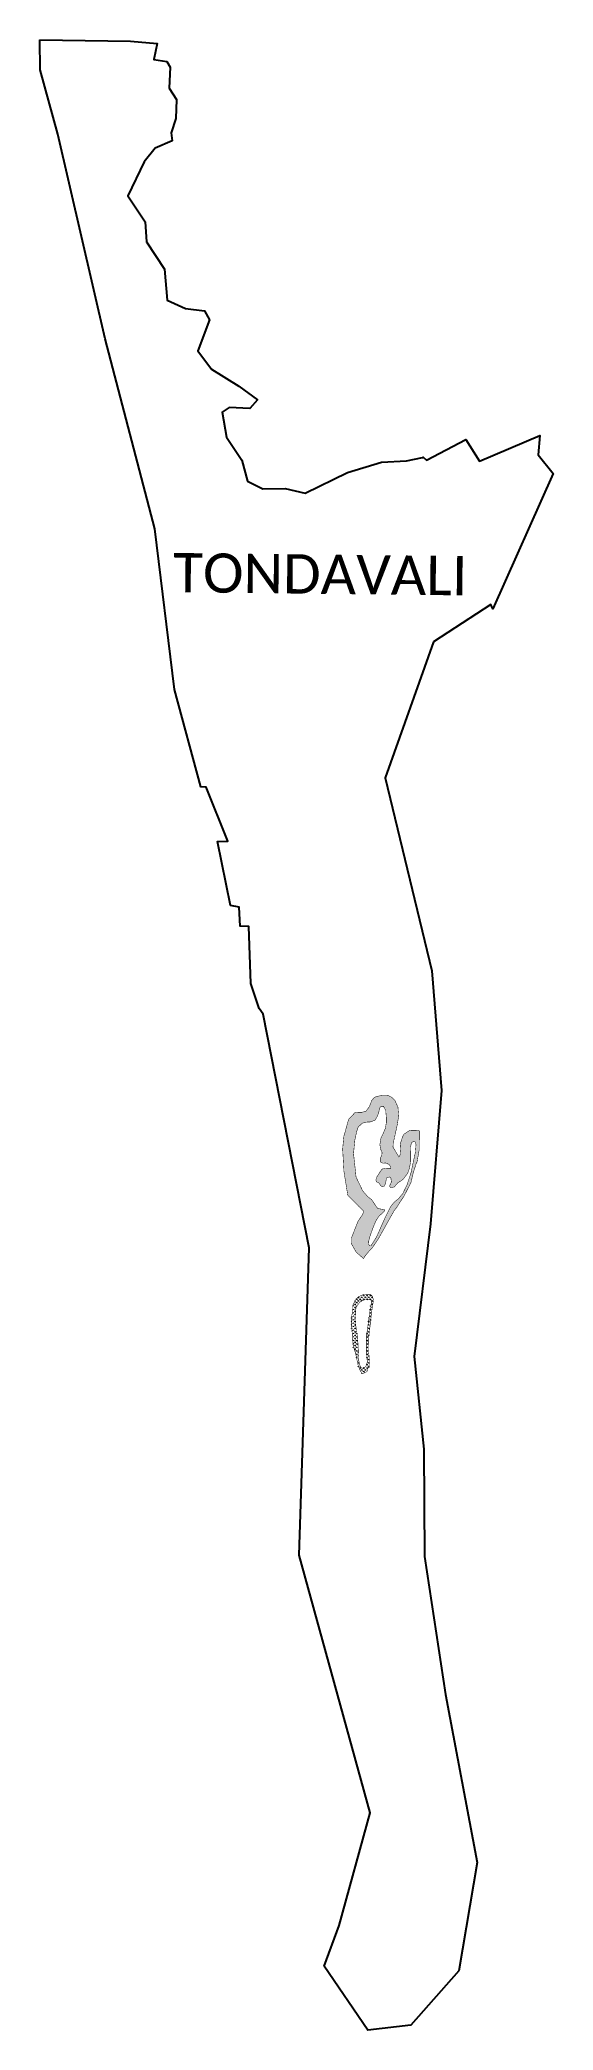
# Model space of a CAD drawing. Header units: metres. Extents: x 333981 to 336087, y 1779321 to 1787486.
import ezdxf

# ---------------------------------------------------------------- set-up
doc = ezdxf.new("R2010")
doc.units = ezdxf.units.M
doc.layers.add('MANGROOVES BUFFER ZONE', color=120, linetype='Continuous')
doc.layers.add('VILLAGE NAME', color=250, linetype='Continuous')
pattern_1 = [(90, (0, 0), (-7.07106781, 7.07106781), [1.875, -12.26713563]), (45, (0, 0), (-7.07106781, 7.07106781), [1.875, -8.125]), (135, (0, 0), (-7.07106781, -7.07106781), [1.875, -8.125])]

msp = doc.modelspace()

# ---------------------------------------------------------------- hatches: boundary and pattern name
at = {"layer": 'MANGROOVES BUFFER ZONE'}
h = msp.add_hatch(dxfattribs=at)
h.set_pattern_fill('GRASS', color=256, scale=10)
h.set_pattern_definition(pattern_1)
h.paths.add_polyline_path([(335450.6, 1783107.3), (335439.1, 1783133.7), (335425.5, 1783147.9), (335407.6, 1783156.4), (335384.7, 1783156.6), (335355.4, 1783148.5), (335343.6, 1783136.1), (335333.8, 1783110.8), (335319.9, 1783090.9), (335301.1, 1783086), (335276.1, 1783087), (335248.2, 1783057.7), (335228.5, 1782987.2), (335223.7, 1782935.2), (335229, 1782843.6), (335244.8, 1782746.3), (335288.9, 1782701.3), (335310.9, 1782680.5), (335304.8, 1782666), (335287.2, 1782640.2), (335275, 1782609.7), (335260.1, 1782571.9), (335260.5, 1782545.9), (335278.9, 1782513.2), (335309.2, 1782486.5), (335315.6, 1782496.6), (335331.9, 1782516.7), (335344.2, 1782528.8), (335352.4, 1782540.8), (335368.8, 1782565), (335389.3, 1782601.3), (335413.9, 1782645.6), (335434.5, 1782681.9), (335446.7, 1782697.9), (335459.1, 1782718.1), (335475.4, 1782742.2), (335487.8, 1782766.4), (335504.2, 1782798.7), (335512.6, 1782835.1), (335525.1, 1782875.4), (335529.2, 1782883.5), (335537.7, 1782932), (335538.3, 1783010.2), (335523.7, 1783012.7), (335499.8, 1783012.8), (335475.6, 1782996.9), (335469.2, 1782985.2), (335459.8, 1782955.7), (335462.4, 1782916.9), (335454.4, 1782903.7), (335442.4, 1782923.8), (335430.1, 1782943.9), (335431.5, 1782960.5), (335447.9, 1783035.2), (335453.6, 1783071.4)])
h.paths.add_polyline_path([(335403.1, 1783062), (335403.1, 1783046.2), (335399.6, 1783022.5), (335389.5, 1782998.8), (335381.2, 1782981.8), (335376.4, 1782954.4), (335379, 1782936.4), (335385.6, 1782921.1), (335383.8, 1782908.8), (335379.9, 1782900.9), (335379.4, 1782882.5), (335388.6, 1782877.7), (335400.5, 1782878.5), (335413.6, 1782872.8), (335421.5, 1782862.3), (335420.7, 1782855.8), (335415, 1782854.9), (335397.4, 1782855.8), (335385.6, 1782853.6), (335375.5, 1782839.5), (335364.1, 1782821.6), (335359.7, 1782808), (335364.1, 1782800.5), (335375.5, 1782794.8), (335377.7, 1782786.5), (335386, 1782781.2), (335395.2, 1782783.9), (335400.5, 1782797), (335402.2, 1782809.7), (335405.3, 1782818.9), (335415.8, 1782821.1), (335421.5, 1782817.6), (335423.7, 1782800.5), (335415.8, 1782783.4), (335422, 1782777.3), (335435.6, 1782780.4), (335441.7, 1782787.8), (335450, 1782797), (335461, 1782804), (335472.8, 1782812.8), (335490.8, 1782836.9), (335497.4, 1782855.8), (335502.7, 1782884.2), (335502.7, 1782914.5), (335502.2, 1782943.9), (335506.2, 1782962.7), (335515.4, 1782966.2), (335520.7, 1782964.9), (335524.6, 1782953.5), (335522.4, 1782924.1), (335504, 1782838.1), (335488.2, 1782789.9), (335470.6, 1782753.5), (335451.3, 1782730.5), (335435.5, 1782718.2), (335420.6, 1782699.8), (335397.8, 1782654.2), (335362.7, 1782574.9), (335339.9, 1782538.9), (335334.6, 1782538.9), (335329.8, 1782545.5), (335330.7, 1782557.8), (335334.6, 1782574.4), (335348.7, 1782613.9), (335359.6, 1782640.2), (335371.5, 1782659), (335394.7, 1782680.3), (335395.2, 1782686.8), (335386.8, 1782688.6), (335376.3, 1782690.3), (335366.7, 1782693), (335360.1, 1782702.2), (335351.3, 1782715.3), (335343.4, 1782727.6), (335327.2, 1782739.9), (335306.1, 1782764), (335278.9, 1782820.7), (335268.4, 1782917.1), (335273.7, 1782972.1), (335281.2, 1783007.1), (335287.7, 1783026), (335303.5, 1783041.3), (335319.8, 1783046.1), (335337.3, 1783047), (335356.6, 1783054), (335364.1, 1783066.3), (335371.1, 1783083.4), (335375.9, 1783104.4), (335381.2, 1783111), (335391.2, 1783111), (335400.5, 1783093.5)], flags=16)
h = msp.add_hatch(dxfattribs=at)
h.set_pattern_fill('GRASS', color=256, scale=10)
h.set_pattern_definition(pattern_1)
h.paths.add_polyline_path([(335346.6, 1782330.4), (335338.6, 1782338.5), (335326.4, 1782338.6), (335310.2, 1782338.8), (335298.1, 1782334.8), (335281.8, 1782322.8), (335273.6, 1782310.7), (335265.4, 1782294.6), (335265.2, 1782274.3), (335260.9, 1782250.1), (335260.6, 1782209.6), (335264.3, 1782161), (335268, 1782124.5), (335275.9, 1782100.2), (335279.8, 1782084), (335287.6, 1782047.5), (335295.5, 1782027.1), (335303.5, 1782014.9), (335307.6, 1782014.9), (335323.8, 1782022.9), (335328, 1782039), (335332.1, 1782039), (335332.3, 1782063.3), (335332.4, 1782083.5), (335328.6, 1782111.9), (335329, 1782156.4), (335333.3, 1782184.7), (335337.6, 1782221.1), (335342, 1782261.6), (335346.3, 1782293.9), (335350.5, 1782314.1)])
h.paths.add_polyline_path([(335315.4, 1782318.5), (335330, 1782319), (335340.7, 1782315.9), (335341.5, 1782303.9), (335336.6, 1782278.2), (335322.5, 1782175.8), (335322.5, 1782091.6), (335324.7, 1782061.9), (335318.9, 1782043.8), (335307.8, 1782036.2), (335299.9, 1782038), (335294.5, 1782047.8), (335288.8, 1782071.7), (335288.8, 1782094.3), (335285.7, 1782155.8), (335274.6, 1782233.9), (335275.9, 1782271.6), (335280.4, 1782291.1), (335297.7, 1782311)], flags=16)

# ---------------------------------------------------------------- linework, layer by layer
at = {"color": 3}
msp.add_lwpolyline([(333981.4, 1787485.7), (334353.8, 1787480.5), (334462.6, 1787470.5), (334448.9, 1787404.7), (334501.9, 1787396.4), (334516.3, 1787373.5), (334512.5, 1787287.3), (334542.5, 1787241.3), (334539.5, 1787163.2), (334520.2, 1787104.1), (334523.9, 1787071.9), (334455.1, 1787041.6), (334409, 1786985.4), (334342.7, 1786846.2), (334413.3, 1786739.1), (334418.7, 1786657.6), (334493.1, 1786545.2), (334503.9, 1786417.4), (334579.7, 1786384), (334657.3, 1786374.4), (334677.6, 1786336.9), (334629.1, 1786209.8), (334685.6, 1786134.9), (334798.2, 1786064.6), (334874, 1786008.9), (334842.9, 1785973.5), (334758.3, 1785977.9), (334729.2, 1785958.3), (334747, 1785855.7), (334810.8, 1785761.5), (334833.8, 1785675.8), (334895.9, 1785643.7), (334988.6, 1785644.7), (335070.5, 1785625.5), (335243.3, 1785711), (335383.4, 1785753.1), (335486, 1785758.1), (335551.6, 1785772.9), (335553.8, 1785773.4), (335567.1, 1785761.1), (335728.6, 1785846), (335785.8, 1785757.4), (336033, 1785863), (336026, 1785783.6), (336087.5, 1785706.7), (335840.3, 1785152), (335831.6, 1785169.1), (335596.8, 1785016.6), (335398.4, 1784458.4), (335590.1, 1783666.3), (335628.8, 1783176), (335584.6, 1782628.5), (335516.8, 1782084.4), (335557, 1781704.4), (335559.1, 1781264.8), (335646.1, 1780698.1), (335776.1, 1780009.4), (335700, 1779564.2), (335504.1, 1779342.4), (335327.2, 1779321.3), (335147.3, 1779583.9), (335209.5, 1779751.1), (335336.9, 1780212.5), (335045.4, 1781270.1), (335086, 1782531), (334897.1, 1783489.6), (334880.6, 1783512.9), (334847.3, 1783615.1), (334839, 1783848.1), (334802.7, 1783849.4), (334799, 1783927.5), (334763.6, 1783934.9), (334710.7, 1784196.7), (334752.5, 1784198.7), (334664.1, 1784420.4), (334642.1, 1784421.9), (334534.3, 1784820.3), (334453.4, 1785479.8), (334249.4, 1786259.8), (334056, 1787098.4), (333982.7, 1787362.8), (333981.4, 1787485.7)], dxfattribs=at)
at = {"layer": 'MANGROOVES BUFFER ZONE', "const_width": 2}
for points in [[(335450.6, 1783107.3), (335439.1, 1783133.7), (335425.5, 1783147.9), (335407.6, 1783156.4), (335384.7, 1783156.6), (335355.4, 1783148.5), (335343.6, 1783136.1), (335333.8, 1783110.8), (335319.9, 1783090.9), (335301.1, 1783086), (335276.1, 1783087), (335248.2, 1783057.7), (335228.5, 1782987.2), (335223.7, 1782935.2), (335229, 1782843.6), (335244.8, 1782746.3), (335288.9, 1782701.3), (335310.9, 1782680.5), (335304.8, 1782666), (335287.2, 1782640.2), (335275, 1782609.7), (335260.1, 1782571.9), (335260.5, 1782545.9), (335278.9, 1782513.2), (335309.2, 1782486.5), (335315.6, 1782496.6), (335331.9, 1782516.7), (335344.2, 1782528.8), (335352.4, 1782540.8), (335368.8, 1782565), (335389.3, 1782601.3), (335413.9, 1782645.6), (335434.5, 1782681.9), (335446.7, 1782697.9), (335459.1, 1782718.1), (335475.4, 1782742.2), (335487.8, 1782766.4), (335504.2, 1782798.7), (335512.6, 1782835.1), (335525.1, 1782875.4), (335529.2, 1782883.5), (335537.7, 1782932), (335538.3, 1783010.2), (335523.7, 1783012.7), (335499.8, 1783012.8), (335475.6, 1782996.9), (335469.2, 1782985.2), (335459.8, 1782955.7), (335462.4, 1782916.9), (335454.4, 1782903.7), (335442.4, 1782923.8), (335430.1, 1782943.9), (335431.5, 1782960.5), (335447.9, 1783035.2), (335453.6, 1783071.4), (335450.6, 1783107.3)], [(335403.1, 1783062), (335403.1, 1783046.2), (335399.6, 1783022.5), (335389.5, 1782998.8), (335381.2, 1782981.8), (335376.4, 1782954.4), (335379, 1782936.4), (335385.6, 1782921.1), (335383.8, 1782908.8), (335379.9, 1782900.9), (335379.4, 1782882.5), (335388.6, 1782877.7), (335400.5, 1782878.5), (335413.6, 1782872.8), (335421.5, 1782862.3), (335420.7, 1782855.8), (335415, 1782854.9), (335397.4, 1782855.8), (335385.6, 1782853.6), (335375.5, 1782839.5), (335364.1, 1782821.6), (335359.7, 1782808), (335364.1, 1782800.5), (335375.5, 1782794.8), (335377.7, 1782786.5), (335386, 1782781.2), (335395.2, 1782783.9), (335400.5, 1782797), (335402.2, 1782809.7), (335405.3, 1782818.9), (335415.8, 1782821.1), (335421.5, 1782817.6), (335423.7, 1782800.5), (335415.8, 1782783.4), (335422, 1782777.3), (335435.6, 1782780.4), (335441.7, 1782787.8), (335450, 1782797), (335461, 1782804), (335472.8, 1782812.8), (335490.8, 1782836.9), (335497.4, 1782855.8), (335502.7, 1782884.2), (335502.7, 1782914.5), (335502.2, 1782943.9), (335506.2, 1782962.7), (335515.4, 1782966.2), (335520.7, 1782964.9), (335524.6, 1782953.5), (335522.4, 1782924.1), (335504, 1782838.1), (335488.2, 1782789.9), (335470.6, 1782753.5), (335451.3, 1782730.5), (335435.5, 1782718.2), (335420.6, 1782699.8), (335397.8, 1782654.2), (335362.7, 1782574.9), (335339.9, 1782538.9), (335334.6, 1782538.9), (335329.8, 1782545.5), (335330.7, 1782557.8), (335334.6, 1782574.4), (335348.7, 1782613.9), (335359.6, 1782640.2), (335371.5, 1782659), (335394.7, 1782680.3), (335395.2, 1782686.8), (335386.8, 1782688.6), (335376.3, 1782690.3), (335366.7, 1782693), (335360.1, 1782702.2), (335351.3, 1782715.3), (335343.4, 1782727.6), (335327.2, 1782739.9), (335306.1, 1782764), (335278.9, 1782820.7), (335268.4, 1782917.1), (335273.7, 1782972.1), (335281.2, 1783007.1), (335287.7, 1783026), (335303.5, 1783041.3), (335319.8, 1783046.1), (335337.3, 1783047), (335356.6, 1783054), (335364.1, 1783066.3), (335371.1, 1783083.4), (335375.9, 1783104.4), (335381.2, 1783111), (335391.2, 1783111), (335400.5, 1783093.5), (335403.1, 1783062)], [(335346.6, 1782330.4), (335338.6, 1782338.5), (335326.4, 1782338.6), (335310.2, 1782338.8), (335298.1, 1782334.8), (335281.8, 1782322.8), (335273.6, 1782310.7), (335265.4, 1782294.6), (335265.2, 1782274.3), (335260.9, 1782250.1), (335260.6, 1782209.6), (335264.3, 1782161), (335268, 1782124.5), (335275.9, 1782100.2), (335279.8, 1782084), (335287.6, 1782047.5), (335295.5, 1782027.1), (335303.5, 1782014.9), (335307.6, 1782014.9), (335323.8, 1782022.9), (335328, 1782039), (335332.1, 1782039), (335332.3, 1782063.3), (335332.4, 1782083.5), (335328.6, 1782111.9), (335329, 1782156.4), (335333.3, 1782184.7), (335337.6, 1782221.1), (335342, 1782261.6), (335346.3, 1782293.9), (335350.5, 1782314.1), (335346.6, 1782330.4)], [(335315.4, 1782318.5), (335330, 1782319), (335340.7, 1782315.9), (335341.5, 1782303.9), (335336.6, 1782278.2), (335322.5, 1782175.8), (335322.5, 1782091.6), (335324.7, 1782061.9), (335318.9, 1782043.8), (335307.8, 1782036.2), (335299.9, 1782038), (335294.5, 1782047.8), (335288.8, 1782071.7), (335288.8, 1782094.3), (335285.7, 1782155.8), (335274.6, 1782233.9), (335275.9, 1782271.6), (335280.4, 1782291.1), (335297.7, 1782311), (335315.4, 1782318.5)]]:
    msp.add_lwpolyline(points, close=True, dxfattribs=at)

# ---------------------------------------------------------------- texts
at = {"layer": 'VILLAGE NAME', "insert": (334529.4, 1785380.9), "char_height": 161.109, "attachment_point": 1, "rotation": 359.37415}
msp.add_mtext_dynamic_manual_height_columns('{\\fCalibri|b0|i0|c0|p34;TONDAVALI}', width=1589.786, gutter_width=805.5, heights=[0], dxfattribs=at)

doc.saveas('drawing.dxf')
